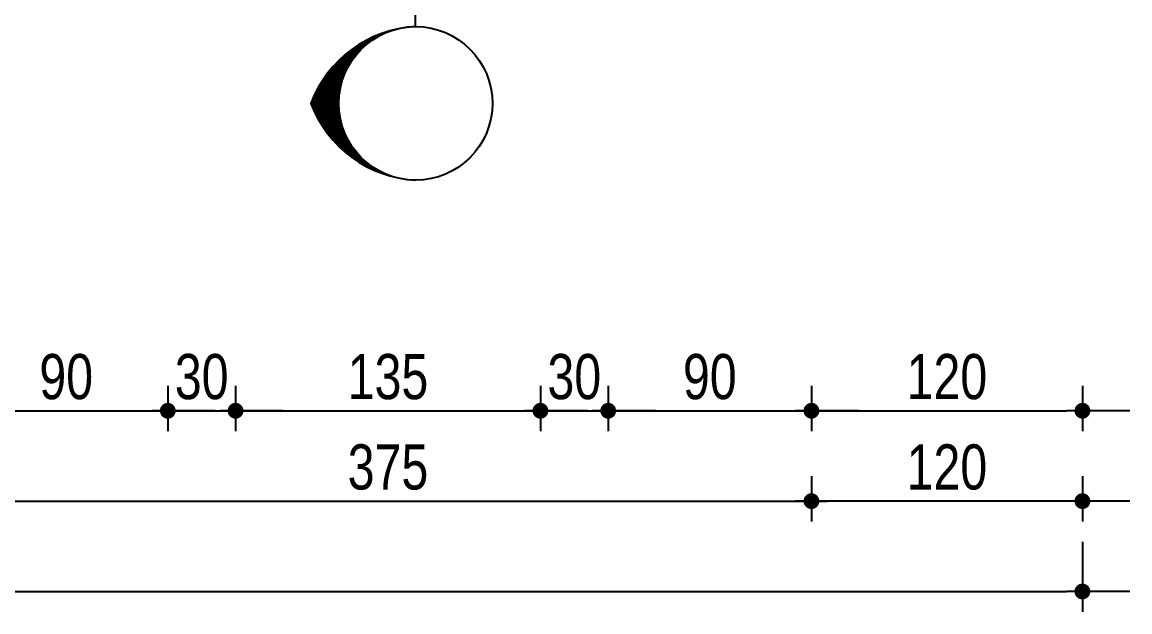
# Model space of a CAD drawing. Header units: millimetres. Extents: x 123626 to 686041, y 667 to 111893.
# Drawn here: x 272203.264 to 272208.169, y 666.707 to 669.317 of the extents above; entities that cross this region are included whole.
import ezdxf
from ezdxf.enums import TextEntityAlignment as Align

# ---------------------------------------------------------------- set-up
doc = ezdxf.new("R2010")
doc.units = ezdxf.units.MM
doc.layers.add('di', color=9, linetype='Continuous')
doc.layers.add('squar', color=255, linetype='Continuous')
doc.styles.add('Arial', font='arial.ttf', dxfattribs={"width": 0.8})
doc.styles.add('rmmg', font='rmmg.shx', dxfattribs={"width": 0.8})
doc.styles.add('ROMANT', font='romant__.ttf')
doc.dimstyles.new('1-100out', dxfattribs={"dimtxt": 0.25, "dimasz": 0.07, "dimexe": 0.09, "dimexo": 0.09, "dimgap": 0.05, "dimtad": 1, "dimdec": 4, "dimlfac": 100, "dimzin": 12, "dimdsep": 46, "dimtxsty": 'rmmg', "dimblk": 'DOT1', "dimcen": 0.09, "dimclrd": 256, "dimclre": 256, "dimclrt": 3, "dimazin": 0, "dimtfac": 1, "dimtdec": 4, "dimtmove": 1, "dimatfit": 3, "dimldrblk": 'DOT1', "dimfxl": 1, "dimtolj": 1, "dimtzin": 0, "dimarcsym": 0})

# ---------------------------------------------------------------- blocks, each defined once
blk = doc.blocks.new('DOT1')
at = {"color": 0, "linetype": 'ByBlock'}
blk.add_line((3, -4.440892098500626e-16), (-1, 0), dxfattribs=at)
at = {"color": 0, "linetype": 'ByBlock', "const_width": 0.5}
blk.add_lwpolyline([(-0.25, 0, 1), (0.25, 0, 1)], format="xyb", close=True, dxfattribs=at)
blk = doc.blocks.new('*D94')
at = {"layer": 'Defpoints', "color": 0, "transparency": 16777216}
for p in [(29.78232881468767, 4.247659147082373), (52.13232881468812, 4.171731264383823), (52.13232881468812, 3.861731264383849)]:
    blk.add_point(p, dxfattribs=at)
at = {"layer": 'di', "color": 7, "lineweight": -2, "transparency": 16777216}
for p, q in [((29.78232881468767, 4.157659147082374), (29.78232881468767, 3.771731264383849)), ((52.13232881468812, 4.081731264383823), (52.13232881468812, 3.771731264383849)), ((29.85232881468767, 3.861731264383849), (52.06232881468812, 3.861731264383849))]:
    blk.add_line(p, q, dxfattribs=at)
at = {"layer": 'di', "color": 7, "lineweight": -2, "transparency": 16777216, "xscale": 0.07, "yscale": 0.07, "zscale": 0.07, "rotation": 180}
blk.add_blockref('DOT1', (29.78232881468767, 3.861731264383849), dxfattribs=at)
at = {"layer": 'di', "color": 7, "lineweight": -2, "transparency": 16777216, "xscale": 0.07, "yscale": 0.07, "zscale": 0.07}
blk.add_blockref('DOT1', (52.13232881468812, 3.861731264383849), dxfattribs=at)
at = {"layer": 'di', "color": 7, "transparency": 16777216, "insert": (40.35732881468783, 4.011731264383849), "char_height": 0.2, "attachment_point": 5, "style": 'rmmg'}
blk.add_mtext('\\A1;2235', dxfattribs=at)
blk = doc.blocks.new('*D97')
at = {"layer": 'Defpoints', "color": 0, "transparency": 16777216}
for p in [(47.18232881468799, 4.461731264383943), (50.93232881468799, 4.461731264383943), (50.93232881468799, 4.26173126438394)]:
    blk.add_point(p, dxfattribs=at)
at = {"layer": 'di', "color": 7, "lineweight": -2, "transparency": 16777216}
for p, q in [((47.18232881468799, 4.371731264383943), (47.18232881468799, 4.17173126438394)), ((50.93232881468799, 4.371731264383943), (50.93232881468799, 4.17173126438394)), ((47.25232881468799, 4.26173126438394), (50.86232881468799, 4.26173126438394))]:
    blk.add_line(p, q, dxfattribs=at)
at = {"layer": 'di', "color": 7, "lineweight": -2, "transparency": 16777216, "xscale": 0.07, "yscale": 0.07, "zscale": 0.07, "rotation": 180}
blk.add_blockref('DOT1', (47.18232881468799, 4.26173126438394), dxfattribs=at)
at = {"layer": 'di', "color": 7, "lineweight": -2, "transparency": 16777216, "xscale": 0.07, "yscale": 0.07, "zscale": 0.07}
blk.add_blockref('DOT1', (50.93232881468799, 4.26173126438394), dxfattribs=at)
at = {"layer": 'di', "color": 7, "transparency": 16777216, "insert": (49.05732881468799, 4.41173126438394), "char_height": 0.2, "attachment_point": 5, "style": 'rmmg'}
blk.add_mtext('\\A1;375', dxfattribs=at)
blk = doc.blocks.new('*D101')
at = {"layer": 'Defpoints', "color": 0, "transparency": 16777216}
for p in [(50.93232881468799, 4.461731264383943), (52.13232881468815, 4.461731264383928), (50.93232881468799, 4.26173126438394)]:
    blk.add_point(p, dxfattribs=at)
at = {"layer": 'di', "color": 7, "lineweight": -2, "transparency": 16777216}
for p, q in [((50.93232881468799, 4.371731264383943), (50.93232881468799, 4.17173126438394)), ((52.13232881468815, 4.371731264383929), (52.13232881468815, 4.17173126438394)), ((52.06232881468815, 4.26173126438394), (51.00232881468799, 4.26173126438394))]:
    blk.add_line(p, q, dxfattribs=at)
at = {"layer": 'di', "color": 7, "lineweight": -2, "transparency": 16777216, "xscale": 0.07, "yscale": 0.07, "zscale": 0.07, "rotation": 180}
blk.add_blockref('DOT1', (50.93232881468799, 4.26173126438394), dxfattribs=at)
at = {"layer": 'di', "color": 7, "lineweight": -2, "transparency": 16777216, "xscale": 0.07, "yscale": 0.07, "zscale": 0.07}
blk.add_blockref('DOT1', (52.13232881468815, 4.26173126438394), dxfattribs=at)
at = {"layer": 'di', "color": 7, "transparency": 16777216, "insert": (51.53232881468807, 4.41173126438394), "char_height": 0.2, "attachment_point": 5, "style": 'rmmg'}
blk.add_mtext('\\A1;120', dxfattribs=at)
blk = doc.blocks.new('*D122')
at = {"layer": 'Defpoints', "color": 0, "transparency": 16777216}
for p in [(47.18232881468799, 4.861731264383948), (48.08232881468805, 4.861731264383948), (48.08232881468805, 4.661731264383945)]:
    blk.add_point(p, dxfattribs=at)
at = {"layer": 'di', "color": 7, "lineweight": -2, "transparency": 16777216}
for p, q in [((47.18232881468799, 4.771731264383948), (47.18232881468799, 4.571731264383946)), ((48.08232881468805, 4.771731264383948), (48.08232881468805, 4.571731264383946)), ((47.25232881468799, 4.661731264383945), (48.01232881468805, 4.661731264383945))]:
    blk.add_line(p, q, dxfattribs=at)
at = {"layer": 'di', "color": 7, "lineweight": -2, "transparency": 16777216, "xscale": 0.07, "yscale": 0.07, "zscale": 0.07, "rotation": 180}
blk.add_blockref('DOT1', (47.18232881468799, 4.661731264383945), dxfattribs=at)
at = {"layer": 'di', "color": 7, "lineweight": -2, "transparency": 16777216, "xscale": 0.07, "yscale": 0.07, "zscale": 0.07}
blk.add_blockref('DOT1', (48.08232881468805, 4.661731264383945), dxfattribs=at)
at = {"layer": 'di', "color": 7, "transparency": 16777216, "insert": (47.63232881468802, 4.811731264383946), "char_height": 0.2, "attachment_point": 5, "style": 'rmmg'}
blk.add_mtext('\\A1;90', dxfattribs=at)
blk = doc.blocks.new('*D123')
at = {"layer": 'Defpoints', "color": 0, "transparency": 16777216}
for p in [(48.08232881468805, 4.861731264383948), (48.38232881468804, 4.861731264383948), (48.38232881468804, 4.661731264383945)]:
    blk.add_point(p, dxfattribs=at)
at = {"layer": 'di', "color": 7, "lineweight": -2, "transparency": 16777216}
for p, q in [((48.08232881468805, 4.771731264383948), (48.08232881468805, 4.571731264383946)), ((48.38232881468804, 4.771731264383948), (48.38232881468804, 4.571731264383946)), ((48.15232881468805, 4.661731264383945), (48.31232881468804, 4.661731264383945))]:
    blk.add_line(p, q, dxfattribs=at)
at = {"layer": 'di', "color": 7, "lineweight": -2, "transparency": 16777216, "xscale": 0.07, "yscale": 0.07, "zscale": 0.07, "rotation": 180}
blk.add_blockref('DOT1', (48.08232881468805, 4.661731264383945), dxfattribs=at)
at = {"layer": 'di', "color": 7, "lineweight": -2, "transparency": 16777216, "xscale": 0.07, "yscale": 0.07, "zscale": 0.07}
blk.add_blockref('DOT1', (48.38232881468804, 4.661731264383945), dxfattribs=at)
at = {"layer": 'di', "color": 7, "transparency": 16777216, "insert": (48.23232881468805, 4.811731264383946), "char_height": 0.2, "attachment_point": 5, "style": 'rmmg'}
blk.add_mtext('\\A1;30', dxfattribs=at)
blk = doc.blocks.new('*D124')
at = {"layer": 'Defpoints', "color": 0, "transparency": 16777216}
for p in [(48.38232881468804, 4.861731264383948), (49.73232881468806, 4.861731264383948), (49.73232881468806, 4.661731264383945)]:
    blk.add_point(p, dxfattribs=at)
at = {"layer": 'di', "color": 7, "lineweight": -2, "transparency": 16777216}
for p, q in [((48.38232881468804, 4.771731264383948), (48.38232881468804, 4.571731264383946)), ((49.73232881468806, 4.771731264383948), (49.73232881468806, 4.571731264383946)), ((48.45232881468804, 4.661731264383945), (49.66232881468806, 4.661731264383945))]:
    blk.add_line(p, q, dxfattribs=at)
at = {"layer": 'di', "color": 7, "lineweight": -2, "transparency": 16777216, "xscale": 0.07, "yscale": 0.07, "zscale": 0.07, "rotation": 180}
blk.add_blockref('DOT1', (48.38232881468804, 4.661731264383945), dxfattribs=at)
at = {"layer": 'di', "color": 7, "lineweight": -2, "transparency": 16777216, "xscale": 0.07, "yscale": 0.07, "zscale": 0.07}
blk.add_blockref('DOT1', (49.73232881468806, 4.661731264383945), dxfattribs=at)
at = {"layer": 'di', "color": 7, "transparency": 16777216, "insert": (49.05732881468805, 4.811731264383946), "char_height": 0.2, "attachment_point": 5, "style": 'rmmg'}
blk.add_mtext('\\A1;135', dxfattribs=at)
blk = doc.blocks.new('*D125')
at = {"layer": 'Defpoints', "color": 0, "transparency": 16777216}
for p in [(49.73232881468806, 4.861731264383948), (50.03232881468806, 4.861731264383948), (50.03232881468806, 4.661731264383945)]:
    blk.add_point(p, dxfattribs=at)
at = {"layer": 'di', "color": 7, "lineweight": -2, "transparency": 16777216}
for p, q in [((49.73232881468806, 4.771731264383948), (49.73232881468806, 4.571731264383946)), ((50.03232881468806, 4.771731264383948), (50.03232881468806, 4.571731264383946)), ((49.80232881468806, 4.661731264383945), (49.96232881468806, 4.661731264383945))]:
    blk.add_line(p, q, dxfattribs=at)
at = {"layer": 'di', "color": 7, "lineweight": -2, "transparency": 16777216, "xscale": 0.07, "yscale": 0.07, "zscale": 0.07, "rotation": 180}
blk.add_blockref('DOT1', (49.73232881468806, 4.661731264383945), dxfattribs=at)
at = {"layer": 'di', "color": 7, "lineweight": -2, "transparency": 16777216, "xscale": 0.07, "yscale": 0.07, "zscale": 0.07}
blk.add_blockref('DOT1', (50.03232881468806, 4.661731264383945), dxfattribs=at)
at = {"layer": 'di', "color": 7, "transparency": 16777216, "insert": (49.88232881468806, 4.811731264383946), "char_height": 0.2, "attachment_point": 5, "style": 'rmmg'}
blk.add_mtext('\\A1;30', dxfattribs=at)
blk = doc.blocks.new('*D126')
at = {"layer": 'Defpoints', "color": 0, "transparency": 16777216}
for p in [(50.03232881468806, 4.861731264383948), (50.93232881468799, 4.861731264383948), (50.93232881468799, 4.661731264383945)]:
    blk.add_point(p, dxfattribs=at)
at = {"layer": 'di', "color": 7, "lineweight": -2, "transparency": 16777216}
for p, q in [((50.03232881468806, 4.771731264383948), (50.03232881468806, 4.571731264383946)), ((50.93232881468799, 4.771731264383948), (50.93232881468799, 4.571731264383946)), ((50.10232881468806, 4.661731264383945), (50.86232881468799, 4.661731264383945))]:
    blk.add_line(p, q, dxfattribs=at)
at = {"layer": 'di', "color": 7, "lineweight": -2, "transparency": 16777216, "xscale": 0.07, "yscale": 0.07, "zscale": 0.07, "rotation": 180}
blk.add_blockref('DOT1', (50.03232881468806, 4.661731264383945), dxfattribs=at)
at = {"layer": 'di', "color": 7, "lineweight": -2, "transparency": 16777216, "xscale": 0.07, "yscale": 0.07, "zscale": 0.07}
blk.add_blockref('DOT1', (50.93232881468799, 4.661731264383945), dxfattribs=at)
at = {"layer": 'di', "color": 7, "transparency": 16777216, "insert": (50.48232881468802, 4.811731264383946), "char_height": 0.2, "attachment_point": 5, "style": 'rmmg'}
blk.add_mtext('\\A1;90', dxfattribs=at)
blk = doc.blocks.new('*D127')
at = {"layer": 'Defpoints', "color": 0, "transparency": 16777216}
for p in [(50.93232881468799, 4.861731264383948), (52.13232881468815, 4.861731264383948), (52.13232881468815, 4.661731264383945)]:
    blk.add_point(p, dxfattribs=at)
at = {"layer": 'di', "color": 7, "lineweight": -2, "transparency": 16777216}
for p, q in [((50.93232881468799, 4.771731264383948), (50.93232881468799, 4.571731264383946)), ((52.13232881468815, 4.771731264383948), (52.13232881468815, 4.571731264383946)), ((51.00232881468799, 4.661731264383945), (52.06232881468815, 4.661731264383945))]:
    blk.add_line(p, q, dxfattribs=at)
at = {"layer": 'di', "color": 7, "lineweight": -2, "transparency": 16777216, "xscale": 0.07, "yscale": 0.07, "zscale": 0.07, "rotation": 180}
blk.add_blockref('DOT1', (50.93232881468799, 4.661731264383945), dxfattribs=at)
at = {"layer": 'di', "color": 7, "lineweight": -2, "transparency": 16777216, "xscale": 0.07, "yscale": 0.07, "zscale": 0.07}
blk.add_blockref('DOT1', (52.13232881468815, 4.661731264383945), dxfattribs=at)
at = {"layer": 'di', "color": 7, "transparency": 16777216, "insert": (51.53232881468807, 4.811731264383946), "char_height": 0.2, "attachment_point": 5, "style": 'rmmg'}
blk.add_mtext('\\A1;120', dxfattribs=at)
blk = doc.blocks.new('*X14')
at = {"color": 0}
for p, q in [((1118.909075716314, 691.3039274632789), (1123.110972193277, 695.5058239402425)), ((1118.955139397763, 691.4030241533168), (1123.011875503239, 695.4597602587936)), ((1119.004258459674, 691.5051762238171), (1122.909723432739, 695.4106411968822)), ((1119.056802880365, 691.6107536530972), (1122.804146003459, 695.3580967761911)), ((1119.113226291854, 691.7202100731749), (1122.694689583381, 695.3016733647024)), ((1119.174095231363, 691.8341120212735), (1122.580787635283, 695.2408044251928)), ((1119.240133046034, 691.9531828445334), (1122.461716812023, 695.1747666105218)), ((1119.312288572702, 692.0783713797899), (1122.336528276766, 695.1026110838544)), ((1120.01531198209, 692.3571307204666), (1123.207319995153, 695.549138733529)), ((1120.311792234239, 692.6005779640266), (1123.301176226873, 695.5899619566604)), ((1120.508133052241, 692.7438857734395), (1123.392759441718, 695.6285121629161)), ((1120.669173498398, 692.8518932110069), (1123.482257162689, 695.6649768752984)), ((1120.810295293303, 692.9399819973233), (1123.569831737308, 695.6995184413279)), ((1120.938135234317, 693.0147889297484), (1123.653492804749, 695.7301465001802)), ((1121.056281928054, 693.0799026148965), (1123.691943323715, 695.7155640105572)), ((1121.166937759424, 693.1375254376771), (1123.730240233427, 695.70082791168)), ((1121.271570368974, 693.1891250386383), (1123.768384518051, 695.6859391877156)), ((1121.371216359148, 693.2357380202233), (1123.806377140777, 695.6708988018527)), ((1121.466640377043, 693.2781290295297), (1123.8442190443, 695.6557076967861)), ((1121.558425793089, 693.3168814369861), (1123.881911151289, 695.640366795186)), ((1121.647029828745, 693.3524524640533), (1123.919454364842, 695.6248770001505)), ((1121.732818820554, 693.3852084472729), (1123.956849568925, 695.6092391956447)), ((1121.816091728261, 693.4154483463911), (1123.994097628794, 695.593454246924)), ((1121.897096351083, 693.4434199606243), (1124.031199391404, 695.577523000945)), ((1121.976040840843, 693.4693314417954), (1124.06815568581, 695.5614462867621)), ((1122.053102079705, 693.4933596720688), (1124.104967323548, 695.5452249159117)), ((1122.128431907538, 693.5156564913123), (1124.14163509901, 695.5288596827845)), ((1122.202161837733, 693.5363534129177), (1124.1781597898, 695.5123513649851)), ((1122.274406687382, 693.5555652539787), (1124.214542157085, 695.495700723681)), ((1122.345267412715, 693.5733929707222), (1124.250782945933, 695.4789085039397)), ((1122.414833352779, 693.5899259021976), (1124.286882885638, 695.4619754350566)), ((1122.483184025794, 693.6052435666234), (1124.322842690041, 695.4449022308708)), ((1122.550390582653, 693.6194171148933), (1124.358663057832, 695.4276895900724)), ((1122.616516994395, 693.632510518046), (1124.394344672849, 695.4103381964999)), ((1122.681621030891, 693.6445815459538), (1124.429888204366, 695.3928487194279)), ((1122.745755073985, 693.6556825804582), (1124.465294307373, 695.3752218138467)), ((1122.808966798099, 693.6658612959832), (1124.500563622848, 695.3574581207325)), ((1122.871299743835, 693.6751612331304), (1124.535696778015, 695.33955826731)), ((1122.93279380445, 693.6836222851565), (1124.5706943866, 695.3215228673063)), ((1122.993485640879, 693.6912811129964), (1124.60555704908, 695.3033525211972)), ((1123.053409037743, 693.6981715012708), (1124.640285352918, 695.2850478164468)), ((1123.112595210296, 693.7043246652357), (1124.674879872799, 695.2666093277383)), ((1123.171073070351, 693.7097695167008), (1124.709341170849, 695.2480376171991)), ((1123.228869457677, 693.7145328954381), (1124.743669796857, 695.2293332346184)), ((1123.286009342234, 693.7186397714069), (1124.777866288486, 695.2104967176583)), ((1123.342516001596, 693.7221134221797), (1124.811931171475, 695.1915285920587)), ((1123.398411177196, 693.7249755891909), (1124.845864959841, 695.1724293718356)), ((1123.453715212418, 693.7272466158231), (1124.879668156068, 695.1531995594738)), ((1123.508447175035, 693.7289455698514), (1124.913341251297, 695.1338396461138)), ((1123.562624966132, 693.7300903523592), (1124.946884725504, 695.1143501117318)), ((1123.616265417275, 693.7306977949139), (1124.980299047679, 695.0947314253171)), ((1123.669384377464, 693.7307837465135), (1125.013584675991, 695.0749840450407)), ((1119.391849192248, 692.2109650079251), (1122.203934648631, 695.0230504643082)), ((1119.480639343166, 692.3527881674319), (1122.062111489124, 694.9342603133905)), ((1119.581399923884, 692.5065817567389), (1121.908317899817, 694.8334997326723)), ((1119.698603336386, 692.6768181778302), (1121.738081478726, 694.7162963201699)), ((1119.840537186162, 692.8717850361955), (1121.543114620361, 694.5743624703938)), ((1120.026473789087, 693.1107546477092), (1121.304145008847, 694.388425867469)), ((1123.721996791132, 693.7303631515923), (1125.04674205796, 695.0551084184206)), ((1123.774116768317, 693.7294501201884), (1125.079771630611, 695.0351049824825)), ((1123.825757647929, 693.7280579912115), (1125.112673820632, 695.0149741639146)), ((1123.876932054935, 693.7261993896285), (1125.145449044524, 694.9947163792176)), ((1123.92765195216, 693.7238862782646), (1125.178097708746, 694.974332034851)), ((1123.977928687313, 693.7211300048285), (1125.210620209859, 694.9538215273741)), ((1124.027773035764, 693.717941344691), (1125.243016934656, 694.933185243583)), ((1124.077195239537, 693.7143305398744), (1125.275288260306, 694.9124235606432)), ((1124.12620504291, 693.7103073346591), (1125.30743455447, 694.8915368462182)), ((1124.174811724996, 693.705881008156), (1125.339456175434, 694.870525458594)), ((1124.223024129588, 693.7010604041586), (1125.371353472229, 694.8493897467997)), ((1124.270850692564, 693.6958539585454), (1125.403126784743, 694.8281300507243)), ((1124.318299467081, 693.6902697244741), (1125.434776443837, 694.8067467012293)), ((1124.36537814678, 693.6843153955836), (1125.466302771455, 694.7852400202588)), ((1124.412094087176, 693.6779983273905), (1125.49770608073, 694.7636103209446)), ((1124.458454325425, 693.6713255570507), (1125.528986676084, 694.7418579077091)), ((1124.504465598599, 693.6643038216354), (1125.560144853328, 694.7199830763643)), ((1124.550134360608, 693.6569395750553), (1125.591180899759, 694.6979861142067)), ((1124.595466797897, 693.6492390037555), (1125.622095094252, 694.6758673001109)), ((1124.640468844016, 693.6412080412853), (1125.652887707348, 694.6536269046178)), ((1124.685146193161, 693.632852381842), (1125.683559001341, 694.6312651900216)), ((1124.729504312783, 693.6241774928748), (1125.714109230361, 694.6087824104527)), ((1124.773548455324, 693.6151886268267), (1125.744538640455, 694.5861788119576)), ((1124.817283669173, 693.6058908320871), (1125.774847469663, 694.5634546325765)), ((1124.860714808891, 693.5962889632152), (1125.805035948093, 694.5406101024181)), ((1124.903846544762, 693.5863876904976), (1125.835104297995, 694.5176454437304)), ((1124.94668337174, 693.5761915088867), (1125.865052733824, 694.4945608709709)), ((1124.989229617814, 693.565704746372), (1125.894881462313, 694.4713565908712)), ((1125.031489451857, 693.5549315718257), (1125.924590682534, 694.4480328025024)), ((1125.073466890983, 693.5438760023626), (1125.954180585955, 694.4245896973351)), ((1125.115165807459, 693.53254191025), (1125.983651356507, 694.401027459298)), ((1125.156589935199, 693.5209330294007), (1126.013003170632, 694.377346264834)), ((1125.197742875867, 693.5090529614795), (1126.042236197341, 694.3535462829543)), ((1125.238628104627, 693.4969051816503), (1126.071350598265, 694.3296276752886)), ((1125.279248975554, 693.4844930439883), (1126.1003465277, 694.3055905961344)), ((1125.319608726737, 693.4718197865831), (1126.129224132658, 694.2814351925034)), ((1120.338587726429, 693.4759015936395), (1120.938998062917, 694.0763119301278)), ((1125.359710485093, 693.4588885363497), (1126.157983552909, 694.2571616041656)), ((1125.399557270904, 693.4457023135718), (1126.186624921023, 694.2327699636908)), ((1125.439152002112, 693.4322640361909), (1126.21514836241, 694.2082603964885)), ((1125.478497498372, 693.4185765238615), (1126.243553995355, 694.183633020845)), ((1125.517596484884, 693.4046425017849), (1126.271841931058, 694.1588879479588)), ((1125.556451596025, 693.3904646043371), (1126.300012273661, 694.1340252819731)), ((1125.595065378782, 693.3760453785045), (1126.328065120284, 694.1090451200071)), ((1125.633440296003, 693.3613872871368), (1126.35600056105, 694.0839475521844)), ((1125.671578729487, 693.3464927120322), (1126.383818679114, 694.0587326616594)), ((1125.709482982905, 693.331363956861), (1126.411519550686, 694.0334005246423)), ((1125.747155284574, 693.316003249941), (1126.439103245054, 694.0079512104206)), ((1125.784597790093, 693.3004127468711), (1126.466569824602, 693.9823847813805)), ((1125.821812584843, 693.2845945330323), (1126.493919344835, 693.9567012930241)), ((1125.858801686364, 693.2685506259637), (1126.521151854387, 693.9309007939868)), ((1125.89556704661, 693.2522829776209), (1126.548267395039, 693.9049833260503)), ((1125.932110554101, 693.235793476523), (1126.575266001734, 693.8789489241558)), ((1125.968434035962, 693.2190839497949), (1126.60214770258, 693.8527976164133)), ((1126.004539259866, 693.20215616511), (1126.628912518867, 693.826529424111)), ((1126.040427935885, 693.1850118325397), (1126.655560465065, 693.80014436172)), ((1126.076101718248, 693.1676526063139), (1126.682091548834, 693.7736424368999)), ((1126.11156220702, 693.1500800864975), (1126.708505771023, 693.7470236505002)), ((1126.146810949699, 693.1322958205874), (1126.734803125673, 693.7202879965608)), ((1126.181849442735, 693.114301305034), (1126.760983600011, 693.6934354623104)), ((1126.216679132981, 693.0960979866912), (1126.787047174452, 693.6664660281623)), ((1126.251301419077, 693.0776872641984), (1126.812993822588, 693.6393796677094)), ((1126.285717652765, 693.0590704892974), (1126.838823511184, 693.6121763477158)), ((1126.319929140145, 693.0402489680886), (1126.864536200165, 693.5848560281077)), ((1126.353937142874, 693.0212239622284), (1126.890131842607, 693.5574186619612)), ((1126.387742879306, 693.001996690071), (1126.915610384724, 693.5298641954889)), ((1126.42134752558, 692.9825683277566), (1126.940971765848, 693.502192568024)), ((1126.454752216662, 692.9629400102497), (1126.966215918416, 693.474403712003)), ((1126.487958047331, 692.9431128323288), (1126.991342767946, 693.4464975529446)), ((1126.520966073121, 692.92308784953), (1127.016352233021, 693.4184740094297)), ((1126.553777311226, 692.9028660790464), (1127.041244225256, 693.3903329930758)), ((1126.586392741354, 692.8824485005852), (1127.066018649281, 693.3620744085122)), ((1126.618813306542, 692.8618360571844), (1127.090675402709, 693.3336981533507)), ((1126.651039913939, 692.8410296559916), (1127.115214376103, 693.3052041181566)), ((1126.68307343554, 692.8200301690041), (1127.139635452951, 693.276592186415)), ((1126.714914708899, 692.7988384337746), (1127.163938509622, 693.2478622344975)), ((1126.746564537796, 692.7774552540824), (1127.188123415338, 693.2190141316241)), ((1126.778023692874, 692.7558814005713), (1127.212190032129, 693.1900477398257)), ((1126.809292912248, 692.734117611356), (1127.236138214793, 693.1609629139012)), ((1126.840372902079, 692.7121645925988), (1127.259967810857, 693.1317595013758)), ((1126.871264337124, 692.6900230190546), (1127.283678660523, 693.1024373424531)), ((1126.901967861249, 692.6676935345905), (1127.307270596628, 693.0729962699688)), ((1126.932484087923, 692.6451767526755), (1127.330743444587, 693.0434361093395)), ((1126.962813600682, 692.6224732568451), (1127.354097022346, 693.0137566785089)), ((1126.992956953565, 692.599583601139), (1127.37733114032, 692.9839577878942)), ((1127.02291467153, 692.5765083105156), (1127.400445601341, 692.954039240326)), ((1127.052687250844, 692.5532478812403), (1127.423440200594, 692.9240008309902)), ((1127.082275159445, 692.529802781252), (1127.446314725556, 692.893842347363)), ((1127.111678837287, 692.5061734505056), (1127.469068955928, 692.8635635691468)), ((1127.140898696664, 692.482360301293), (1127.491702663571, 692.8331642682008)), ((1127.169935122502, 692.4583637185422), (1127.51421561243, 692.8026442084707)), ((1127.198788472643, 692.4341840600945), (1127.536607558464, 692.7720031459149)), ((1127.227459078101, 692.4098216569629), (1127.558878249565, 692.7412408284274)), ((1127.255947243294, 692.3852768135677), (1127.581027425486, 692.7103569957588)), ((1127.28425324627, 692.3605498079542), (1127.60305481775, 692.6793513794339)), ((1127.312377338895, 692.3356408919901), (1127.62496014957, 692.6482237026655)), ((1127.340319747038, 692.3105502915441), (1127.646743135761, 692.6169736802673)), ((1127.368080670728, 692.2852782066449), (1127.668403482643, 692.5856010185607)), ((1127.395660284294, 692.259824811622), (1127.689940887953, 692.554105415281)), ((1127.42305873649, 692.2341902552291), (1127.71135504074, 692.5224865594791)), ((1127.450276150597, 692.2083746607474), (1127.732645621269, 692.4907441314194)), ((1127.477312624511, 692.1823781260722), (1127.753812300914, 692.4588778024756)), ((1127.504168230809, 692.1562007237819), (1127.774854742049, 692.4268872350216)), ((1127.530843016805, 692.1298425011878), (1127.795772597936, 692.3947720823197)), ((1127.557337004573, 692.1033034803678), (1127.81656551261, 692.362531988405)), ((1127.583650190976, 692.0765836581811), (1127.83723312076, 692.3301665879651)), ((1127.609782547651, 692.0496830062672), (1127.857775047601, 692.2976755062174)), ((1127.635734020997, 692.0226014710246), (1127.878190908754, 692.2650583587812)), ((1127.661504532136, 691.9953389735746), (1127.898480310107, 692.2323147515457)), ((1127.687093976856, 691.9678954097058), (1127.918642847686, 692.199444280535)), ((1127.71250222554, 691.9402706498007), (1127.938678107507, 692.1664465317671)), ((1127.737729123075, 691.912464538746), (1127.958585665438, 692.1333210811098)), ((1127.76277448874, 691.8844768958229), (1127.978365087049, 692.1000674941313)), ((1127.787638116087, 691.8563075145802), (1127.998015927453, 692.0666853259462)), ((1127.812319772785, 691.8279561626891), (1128.017537731152, 692.0331741210567)), ((1127.836819200463, 691.7994225817789), (1128.036930031873, 691.999533413189)), ((1127.861136114527, 691.7707064872538), (1128.056192352398, 691.9657627251244)), ((1127.885270203953, 691.7418075680911), (1128.075324204387, 691.9318615685247)), ((1127.909221131069, 691.7127254866181), (1128.094325088205, 691.897829443753)), ((1118.749922781258, 690.932642493867), (1119.030643200394, 691.2133629130034)), ((1118.78638749364, 691.0221402148384), (1119.138650637962, 691.3744033591598)), ((1118.824937699896, 691.1137234296829), (1119.281958447375, 691.5707441771617)), ((1118.865760923027, 691.2075796614033), (1119.525405690935, 691.8672244293107)), ((1127.932988531312, 691.6834598782714), (1128.113194492729, 691.8636658396886)), ((1127.956572012964, 691.654010351334), (1128.131931895164, 691.829370233535)), ((1127.979971156871, 691.6243764866525), (1128.150536760842, 691.794942090624)), ((1128.00318551614, 691.5945578373326), (1128.169008543019, 691.7603808642117)), ((1128.026214615809, 691.5645539284124), (1128.187346682666, 691.7256859952697)), ((1128.0490579525, 691.5343642565149), (1128.205550608254, 691.6908569122681)), ((1128.07171499405, 691.5039882894754), (1128.223619735528, 691.6558930309536)), ((1128.09418517911, 691.4734254659468), (1128.241553467283, 691.6207937541191)), ((1128.116467916732, 691.4426751949798), (1128.259351193119, 691.5855584713664)), ((1128.138562585919, 691.4117368555779), (1128.277012289204, 691.5501865588625)), ((1128.160468535158, 691.3806097962278), (1128.294536118017, 691.5146773790867)), ((1128.18218508192, 691.3492933344005), (1128.31192202809, 691.4790302805703)), ((1128.203711512136, 691.3177867560275), (1128.329169353737, 691.4432445976289)), ((1128.225047079644, 691.2860893149468), (1128.346277414782, 691.4073196500844)), ((1128.246191005605, 691.2542002323188), (1128.363245516266, 691.3712547429801)), ((1128.267142477888, 691.222118696013), (1128.38007294816, 691.3350491662851)), ((1128.287900650425, 691.1898438599609), (1128.396758985054, 691.2987021945899)), ((1128.30846464253, 691.1573748434772), (1128.413302885846, 691.2622130867926)), ((1128.328833538188, 691.1247107305458), (1128.429703893416, 691.2255810857743)), ((1128.3490063853, 691.0918505690687), (1128.445961234295, 691.1888054180637)), ((1128.3689821949, 691.0587933700799), (1128.462074118312, 691.151885293492)), ((1128.388759940327, 691.0255381069173), (1128.478041738245, 691.1148199048353)), ((1118.517390363968, 690.2758460078655), (1118.565654974415, 690.3241106183123)), ((1118.541643368986, 690.3531320214727), (1118.604407381871, 690.4158960343576)), ((1118.567107539424, 690.431629200499), (1118.646798391178, 690.511320052253)), ((1118.593854017266, 690.5114086869298), (1118.693411372763, 690.6109660424271)), ((1118.621961602561, 690.5925492808138), (1118.745010973724, 690.7155986519773)), ((1118.651517965619, 690.6751386524613), (1118.802633796505, 690.8262544833468)), ((1118.682621118259, 690.7592748136901), (1118.867747481653, 690.9444011770839)), ((1118.715381215228, 690.8450679192484), (1118.942554414078, 691.0722411180978)), ((1128.408338556354, 690.9920837143562), (1128.493863269444, 691.0776084274457)), ((1128.427716938286, 690.9584290876984), (1128.509537869458, 691.0402500188703)), ((1128.446893940994, 690.9245730818175), (1128.525064677634, 691.0027438184574)), ((1128.465868377923, 690.8905145101576), (1128.540442814715, 690.9650889469495)), ((1128.484639020037, 690.8562521436825), (1128.555671382417, 690.927284506063)), ((1128.503204594718, 690.8217847097744), (1128.570749462996, 690.8893295780531)), ((1128.521563784611, 690.7871108910788), (1128.585676118797, 690.8512232252649)), ((1128.539715226413, 690.752229324292), (1128.600450391789, 690.8129644896679)), ((1128.557657509601, 690.7171385988911), (1128.615071303086, 690.7745523923761)), ((1128.575389175099, 690.6818372558002), (1128.629537852449, 690.7359859331498)), ((1128.592908713881, 690.6463237859926), (1128.64384901777, 690.697264089882)), ((1128.6102145655, 690.6105966290229), (1128.658003754542, 690.6583858180652)), ((1128.627305116553, 690.5746541714866), (1128.672000995306, 690.6193500502402)), ((1128.64417869906, 690.5384947454048), (1128.685839649081, 690.5801556954262)), ((1128.660833588771, 690.5021166265266), (1128.699518600773, 690.5408016385288)), ((1128.67726800338, 690.4655180325465), (1128.713036710561, 690.5012867397282)), ((1128.693480100655, 690.428697121233), (1128.726392813268, 690.4616098338456)), ((1128.709467976472, 690.391651988461), (1128.739585717696, 690.4217697296847)), ((1128.725229662744, 690.3543806661442), (1128.752614205952, 690.3817652093516)), ((1128.74076312525, 690.3168811200608), (1128.765477032737, 690.3415950275476)), ((1118.431283162483, 689.9776067720239), (1118.439116450777, 689.9854400603182)), ((1118.451281767509, 690.0506383856396), (1118.46708806501, 690.0664446831403)), ((1118.472265695839, 690.1246553225583), (1118.497327964128, 690.1497175908474)), ((1118.494284033603, 690.1997066689114), (1118.530083947348, 690.2355065826561)), ((1128.756066261345, 690.2791512475667), (1128.778172924615, 690.3012579108372)), ((1128.771136897556, 690.2411888751892), (1128.790700579255, 690.2607525568881)), ((1128.785972787049, 690.2029917560927), (1128.803058664638, 690.220077633682)), ((1128.800571606957, 690.164557567412), (1128.815245818242, 690.1792317786972)), ((1128.814930955574, 690.1258839074399), (1128.827260646192, 690.138213598058)), ((1128.829048349387, 690.0869682926643), (1128.839101722376, 690.097021665653)), ((1128.842921219955, 690.0478081546431), (1128.85076758753, 690.0556545222177))]:
    blk.add_line(p, q, dxfattribs=at)
blk = doc.blocks.new('A$C95c94d28')
at = {"layer": 'di', "color": 7}
blk.add_line((23.98704215736817, 2.590616532267916), (23.98704215736811, 3.796071077722502), dxfattribs=at)
blk.add_lwpolyline([(23.98704215736817, 2.590616532267916, 0.2974283044762623), (23.5234057937318, 2.250616532267884, 0.2974283044762623), (23.98704215736817, 1.910616532267909)], format="xyb", dxfattribs=at)
blk.add_circle((23.98704215736817, 2.250616532267884), 0.3400000000000048, dxfattribs=at)
at = {"layer": 'di', "color": 7, "xscale": 0.06181818181818244, "yscale": 0.06181818181818244, "zscale": 0.06181818181818244, "rotation": 90}
blk.add_blockref('*X14', (66.53221963258707, -67.21149006158316), dxfattribs=at)
at = {"layer": 'di', "color": 7, "style": 'ROMANT'}
for tag, p in [('2', (12.11235294921917, 18.97481064958305)), ('6', (3.56690129333176, 18.9207327270699)), ('4', (3.505371603092165, 12.02095543384328)), ('3', (28.75955211707006, 9.284431794891432)), ('5', (3.592643282813007, 1.892133386116882)), ('1', (12.11327885570294, 1.705764333843121))]:
    blk.add_attdef(tag, text='', height=0.1679999999993527, dxfattribs=at).set_placement(p, align=Align.MIDDLE)
at = {"layer": 'di', "color": 7, "style": 'Arial', "flags": 4}
for tag, height, p in [('B', 0.2720000000000038, (23.98704215736817, 18.90865533985169)), ('A', 0.3200000000000047, (3.488565849236679, 10.71032199899099)), ('A', 0.3200000000000047, (28.57165603168161, 10.71032199899099)), ('B', 0.2720000000000038, (23.98704215736817, 2.250616532267927))]:
    blk.add_attdef(tag, text='', height=height, dxfattribs=at).set_placement(p, align=Align.MIDDLE_CENTER)
at = {"layer": 'di', "color": 7}
for base, p1, p2, picture, middle in [((22.8897387500541, 0.8899999635942919), (21.98973875005404, 1.089999963594295), (22.8897387500541, 1.089999963594295), '*D122', (22.43973875005408, 1.039999963594292)), ((24.53973875005411, 0.8899999635942919), (23.1897387500541, 1.089999963594295), (24.53973875005411, 1.089999963594295), '*D124', (23.8647387500541, 1.039999963594292)), ((25.73973875005404, 0.8899999635942919), (24.83973875005411, 1.089999963594295), (25.73973875005404, 1.089999963594295), '*D126', (25.28973875005408, 1.039999963594292)), ((26.9397387500542, 0.8899999635942919), (25.73973875005404, 1.089999963594295), (26.9397387500542, 1.089999963594295), '*D127', (26.33973875005412, 1.039999963594292)), ((25.73973875005404, 0.4899999635942862), (21.98973875005404, 0.6899999635942891), (25.73973875005404, 0.6899999635942891), '*D97', (23.86473875005404, 0.6399999635942866))]:
    dim = blk.add_linear_dim(base=base, p1=p1, p2=p2, dimstyle='1-100out', override={"dimtxt": 0.2, "dimclrd": 7, "dimclre": 7, "dimclrt": 7}, dxfattribs=at)
    dim.commit()
    dim.dimension.update_dxf_attribs({"geometry": picture, "text_midpoint": middle, "insert": (-25.19259006463395, -3.771731300789654)})
for base, p1, p2, picture, middle in [((23.1897387500541, 0.8899999635942919), (22.8897387500541, 1.089999963594295), (23.1897387500541, 1.089999963594295), '*D123', (23.0397387500541, 0.8899999635942919)), ((24.83973875005411, 0.8899999635942919), (24.53973875005411, 1.089999963594295), (24.83973875005411, 1.089999963594295), '*D125', (24.68973875005411, 0.8899999635942919)), ((26.93973875005418, 0.08999996359419526), (4.589738750053726, 0.4759278462927199), (26.93973875005418, 0.3999999635941691), '*D94', (15.16473875005389, 0.08999996359419526))]:
    dim = blk.add_linear_dim(base=base, p1=p1, p2=p2, dimstyle='1-100out', override={"dimtxt": 0.2, "dimclrd": 7, "dimclre": 7, "dimclrt": 7}, dxfattribs=at)
    dim.commit()
    dim.dimension.update_dxf_attribs({"geometry": picture, "text_midpoint": middle, "dimtype": 128, "insert": (-25.19259006463395, -3.771731300789654)})
dim = blk.add_linear_dim(base=(25.73973875005404, 0.4899999635942862), p1=(26.9397387500542, 0.6899999635942748), p2=(25.73973875005404, 0.6899999635942891), angle=180, dimstyle='1-100out', override={"dimtxt": 0.2, "dimclrd": 7, "dimclre": 7, "dimclrt": 7}, dxfattribs=at)
dim.commit()
dim.dimension.update_dxf_attribs({"geometry": '*D101', "text_midpoint": (26.33973875005412, 0.6399999635942866), "insert": (-25.19259006463395, -3.771731300789654)})

msp = doc.modelspace()

# ---------------------------------------------------------------- block references
at = {"layer": 'squar'}
msp.add_blockref('A$C95c94d28', (272181.018928105, 666.7065206615775), dxfattribs=at)

doc.saveas('drawing.dxf')
